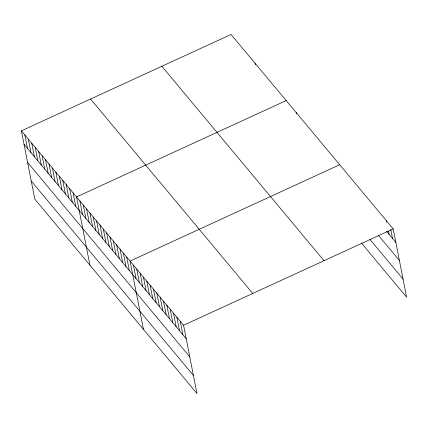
<?xml version="1.0" encoding="UTF-8"?>
<svg xmlns="http://www.w3.org/2000/svg" width="428" height="428" viewBox="0 0 428 428"><rect width="100%" height="100%" fill="white"/><g stroke="black" fill="none" stroke-linecap="round" stroke-linejoin="round"><path stroke-width="0.64" d="M21.4 130.829L183.569 325.253L196.966 393.525L34.796 199.1L21.4 130.829L231.034 34.475L393.204 228.9L406.6 297.171L361.446 243.034M286.171 100.58L76.537 196.934L89.933 265.205M339.688 164.737L130.053 261.096L143.45 329.367M183.569 325.253L393.204 228.9M386.661 231.398L395.857 242.425M378.496 235.427L399.404 260.492M370.027 239.503L403.053 279.104M161.854 66.27L324.028 260.695M90.581 99.034L252.75 293.458M24.054 144.354L186.223 338.778M27.601 162.421L189.77 356.845M31.249 181.033L193.424 375.458M390.748 229.397L392.513 238.412M386.516 220.88L386.768 222.169M388.538 231.184L389.17 234.405M296.208 112.607L296.46 113.896M255.158 63.398L255.409 64.681M180.225 321.241L182.879 334.771M176.882 317.234L179.535 330.758M173.538 313.221L176.192 326.746M170.194 309.214L172.848 322.739M166.845 305.201L169.499 318.726M163.501 301.194L166.155 314.719M160.158 297.182L162.811 310.707M156.814 293.175L159.467 306.699M153.47 289.162L156.124 302.687M150.121 285.155L152.775 298.68M146.777 281.143L149.431 294.667M143.434 277.135L146.087 290.66M140.09 273.123L142.743 286.648M136.746 269.116L139.4 282.64M133.402 265.103L136.056 278.628M126.709 257.084L129.363 270.608M123.366 253.071L126.019 266.601M120.022 249.064L122.676 262.589M116.678 245.051L119.332 258.576M113.329 241.044L115.983 254.569M109.985 237.032L112.639 250.557M106.642 233.025L109.295 246.549M103.298 229.012L105.951 242.537M99.954 225.005L102.608 238.53M96.605 220.992L99.259 234.517M93.261 216.985L95.915 230.51M89.917 212.973L92.571 226.498M86.574 208.966L89.227 222.49M83.23 204.953L85.884 218.478M79.881 200.946L82.534 214.471M73.092 192.803L75.745 206.328M69.646 188.673L72.3 202.198M66.201 184.538L68.855 198.062M62.756 180.407L65.409 193.932M59.31 176.277L61.964 189.802M55.859 172.147L58.513 185.672M52.414 168.011L55.068 181.536M48.969 163.881L51.622 177.406M45.523 159.751L48.177 173.276M42.078 155.621L44.731 169.146M38.632 151.485L41.286 165.01M35.187 147.355L37.841 160.88M31.736 143.225L34.39 156.75M28.291 139.095L30.944 152.619M24.845 134.959L27.499 148.484"/></g></svg>
